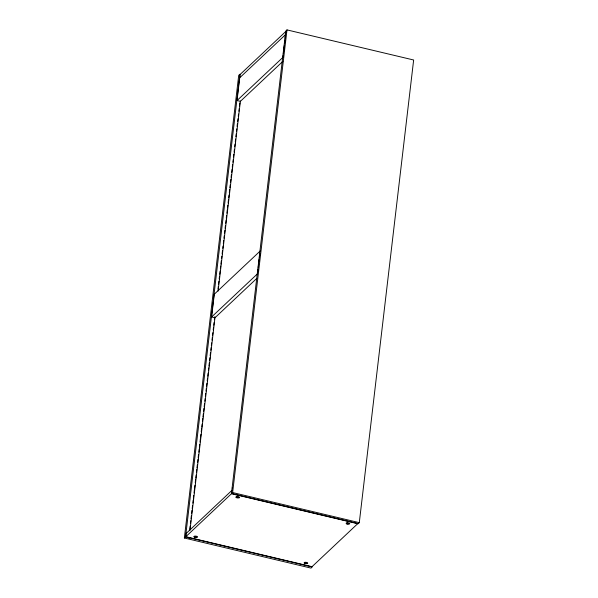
<?xml version="1.0" encoding="UTF-8"?>
<svg xmlns="http://www.w3.org/2000/svg" width="598" height="598" viewBox="0 0 598 598"><rect width="100%" height="100%" fill="white"/><g stroke="black" fill="none" stroke-linecap="round" stroke-linejoin="round"><path stroke-width="0.9" d="M184.356 538.006L238.707 75.341L239.91 74.204L185.559 536.869L184.356 538.006L311.012 568.1L312.216 566.964L185.559 536.869M357.896 523.519L312.021 566.695L185.806 536.705L186.195 533.416L232.069 490.248M256.774 278.414L214.951 317.777L211.617 316.985L214.293 294.201L260.167 251.025M282.876 61.34L240.381 101.339L237.047 100.546L240.104 74.481L285.979 31.305L285.784 32.95M189.813 529.051L190.134 526.038M190.463 523.489L190.792 520.709M191.009 518.862L191.33 515.842M191.659 513.301L191.98 510.273M192.205 508.666L192.526 505.639M192.862 503.112L193.176 500.078M193.401 498.478L193.722 495.443M194.058 492.924L194.38 489.882M194.604 488.289L194.926 485.24M195.254 482.728L195.576 479.678M195.8 478.101L196.122 475.044M196.45 472.54L196.772 469.482M196.996 467.913L197.318 464.848M197.646 462.351L197.975 459.279M198.192 457.717L198.514 454.644M198.842 452.163L199.171 449.083M199.388 447.528L199.717 444.449M200.038 441.974L200.367 438.88M200.584 437.34L200.913 434.245M201.242 431.778L201.563 428.684M201.78 427.151L202.109 424.049M202.438 421.59L202.767 418.488M202.984 416.963L203.313 413.846M203.634 411.402L203.963 408.285M204.18 406.767L204.509 403.65M204.83 401.213L205.159 398.432M205.376 396.579L205.705 393.454M206.026 391.025L206.355 388.244M206.572 386.39L206.901 383.251M207.222 380.829L207.551 378.056M207.768 376.202L208.104 373.055M208.418 370.64L208.747 367.86M208.964 366.013L209.3 362.851M209.621 360.452L209.943 357.671M210.16 355.817L210.496 352.656M210.817 350.264L211.139 347.483M211.356 345.629L211.685 342.848M212.013 340.075L212.342 337.294M212.559 335.441L212.881 332.66M213.209 329.879L213.538 327.106M213.755 325.252L214.077 322.471M214.405 319.691L214.734 316.91M218.001 289.126L218.322 286.345M218.539 284.491L218.883 281.262M219.197 278.93L219.518 276.156M219.735 274.303L220.086 271.066M220.393 268.741L220.714 265.961M220.939 264.114L221.282 260.863M221.589 258.553L221.828 256.228M222.135 253.918L222.478 250.667M222.785 248.364L223.024 246.032M223.331 243.73L223.674 240.471M223.981 238.176L224.22 235.829M224.527 233.541L224.878 230.267M225.095 228.414L225.424 225.633M225.723 223.353L226.074 220.071M226.291 218.218L226.62 215.437M226.919 213.157L227.27 209.868M227.487 208.014L227.816 205.234M228.115 202.969L228.466 199.672M228.69 197.818L229.012 195.038M229.318 192.78L229.669 189.476M229.886 187.623L230.215 184.834M230.514 182.592L230.865 179.273M231.082 177.419L231.411 174.638M231.71 172.403L232.061 169.077M232.278 167.223L232.607 164.443M232.906 162.208L233.235 159.434M233.482 157.02L233.803 154.239M234.102 152.019L234.431 149.238M234.678 146.824L235.007 144.043M235.298 141.831L235.627 139.05M235.874 136.621L236.203 133.84M236.494 131.642L236.823 128.862M237.077 126.425L237.399 123.644M237.698 121.454L238.019 118.673M238.273 116.229L238.565 114.039M238.894 111.258L239.215 108.485M239.469 106.025L239.873 102.923M189.985 530.291L215.041 317.045M218.091 291.084L240.418 101.01M231.433 493.694L285.784 31.036L286.988 29.9L413.644 59.994L359.293 522.659L358.09 523.796L231.433 493.694L232.637 492.558L286.988 29.9M232.338 487.624L232.428 488.648M257.708 271.985L258.03 269.257M258.239 267.433L258.672 263.785M258.882 261.961L259.203 259.233M259.42 257.409L259.846 253.761M283.131 55.554L282.914 57.378L237.047 100.546M283.347 53.73L284.312 45.53M284.521 43.706L284.954 40.059M285.164 38.242L285.59 34.594L239.723 77.762M239.372 497.685L239.506 497.529A1.794 0.665 6.7 0 0 237.249 496.549A1.794 0.665 6.7 0 0 236.516 497.611A1.794 0.665 6.7 0 0 239.477 497.581M211.617 316.985L257.491 273.809M185.806 536.705L231.68 493.529M189.118 537.714L188.714 538.088L189.783 537.871M234.984 494.539L236.053 494.322L235.657 494.703M232.637 492.558L359.293 522.659M232.592 493.746L356.984 523.302M347.244 523.975L346.302 523.512M237.032 497.79L236.09 497.319M305.234 563.51L304.292 563.047M195.023 537.325L194.081 536.862M194.821 536.473L195.434 536.81L195.157 537.071L196.824 536.944L194.821 536.473M236.83 496.938L237.443 497.274L237.159 497.536L238.834 497.409L236.83 496.938M305.032 562.658L305.81 563.368L307.036 563.137L305.032 562.658M347.042 523.123L347.819 523.833L349.045 523.601L347.042 523.123M194.507 537.146A1.794 0.665 6.7 0 0 197.467 537.124A1.794 0.665 6.7 0 0 195.247 536.085A1.794 0.665 6.7 0 0 194.507 537.146M304.718 563.331A1.794 0.665 6.7 0 0 307.686 563.309A1.794 0.665 6.7 0 0 305.458 562.277A1.794 0.665 6.7 0 0 304.718 563.331M346.728 523.796A1.794 0.665 6.7 0 0 349.688 523.773A1.794 0.665 6.7 0 0 347.468 522.742A1.794 0.665 6.7 0 0 346.728 523.796"/></g></svg>
